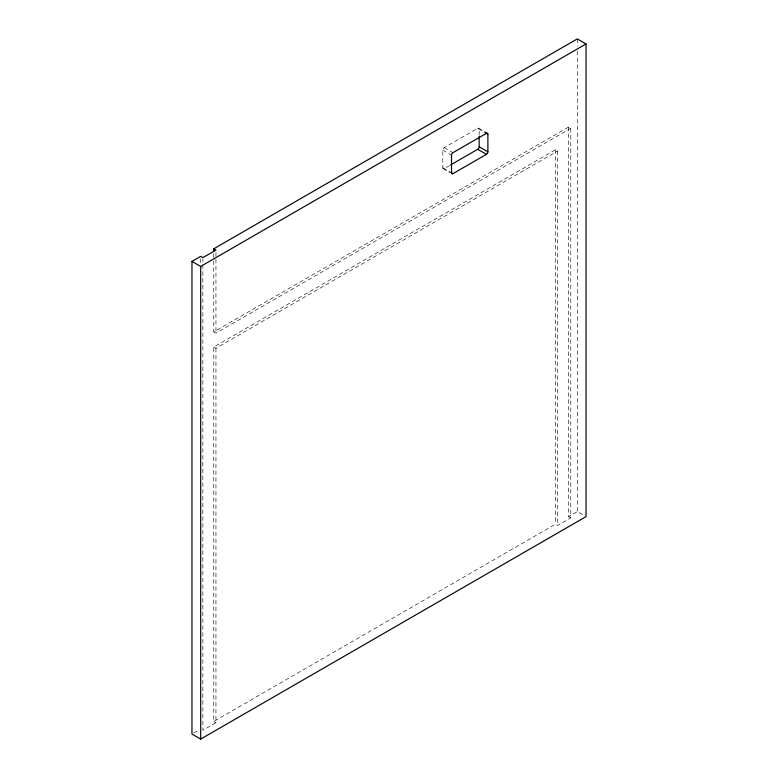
<?xml version="1.0" encoding="UTF-8"?>
<svg xmlns="http://www.w3.org/2000/svg" width="778" height="778" viewBox="0 0 778 778"><rect width="100%" height="100%" fill="white"/><g stroke="black" fill="none" stroke-linecap="round" stroke-linejoin="round"><path stroke-width="0.58" stroke-dasharray="3.89 2.92" d="M449.48 165.597L444.257 168.612A2.052 1.186 -60 0 1 442.808 167.776L442.808 150.144A2.052 1.186 -60 0 1 444.257 147.626L477.702 128.312L486.425 133.349M213.775 260.834L213.775 331.905L568.592 127.057L570.77 128.312L570.77 517.876L557.68 525.432L555.502 524.168L213.775 721.469L213.775 347.017L555.502 149.726L557.68 150.981L557.68 525.432M213.775 331.905L215.953 333.169L570.77 128.312M213.775 347.017L215.953 348.281L557.68 150.981M193.897 732.944L199.713 729.589M568.592 127.057L568.592 516.621L577.315 511.584L584.103 515.493M215.953 348.281L215.953 722.733L202.863 730.289L202.863 258.802M478.733 128.214L487.456 133.252M444.257 147.626L452.981 152.663M442.808 150.144L451.532 155.182M442.808 167.776L451.532 172.813M443.227 168.719L450.015 172.628M568.592 516.621L570.77 517.876M213.775 721.469L215.953 722.733M577.315 38.9L577.315 46.194M577.315 51.047L577.315 511.584M555.502 149.726L555.502 524.168M479.16 135.032L479.16 129.158A2.052 1.186 -60 0 0 477.702 128.312M215.953 252.461L215.953 333.169M213.775 253.609L213.775 259.628M200.685 258.743L200.685 264.744"/><path stroke-width="1.17" d="M213.775 248.795L577.315 38.9L586.038 43.938L586.038 516.621L200.685 739.1L191.962 734.062L191.962 261.379L200.685 256.341L202.863 257.606L215.953 250.049L213.775 248.795L213.775 251.197M191.962 261.379L200.685 266.416L586.038 43.938M450.53 164.994L477.702 149.298A2.052 1.186 -60 0 0 479.16 146.779L479.16 136.208M452.981 173.65L486.425 154.336A2.052 1.186 -60 0 0 487.884 151.817L487.884 134.195A2.052 1.186 -60 0 0 486.425 133.349L452.981 152.663A2.052 1.186 -60 0 0 451.532 155.182L451.532 172.813A2.052 1.186 -60 0 0 452.981 173.65L451.046 172.531M485.949 133.067L487.884 134.195M479.16 146.779L487.884 151.817M477.702 149.298L486.425 154.336M200.685 266.416L200.685 739.1"/></g></svg>
